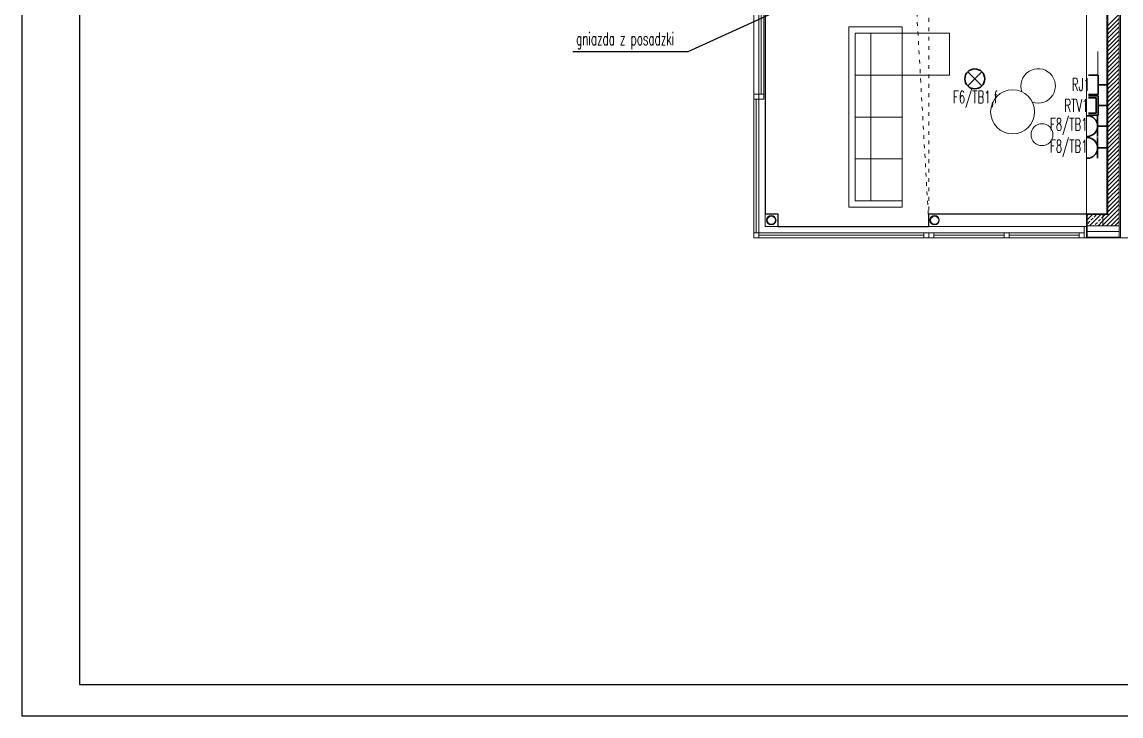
# Model space of a CAD drawing. Header units: millimetres. Extents: x 1780 to 154263, y -7240 to 17216.
# Drawn here: x 65081 to 66830, y 2310 to 3414 of the extents above; entities that cross this region are included whole.
import ezdxf

# ---------------------------------------------------------------- set-up
doc = ezdxf.new("R2010")
doc.units = ezdxf.units.MM
doc.linetypes.add('ACAD_ISO03W100', pattern=[30, 12, -18])
for name, color, linetype, lineweight in [('2d_SX_aranżacja niedrukowana', 191, 'Continuous', 5), ('2d_SX_gruba przekroje', 90, 'Continuous', 20), ('2d_SX_stolarka okienna', 5, 'Continuous', 5), ('2d_SX_szraf', 251, 'Continuous', 0), ('2d_SX_warstwy', 181, 'Continuous', 9), ('2d_SX_widok', 10, 'Continuous', 9)]:
    doc.layers.add(name, color=color, linetype=linetype, lineweight=lineweight)
doc.layers.add('2d_SX_powierzchnia', color=251, linetype='Continuous', plot=False)
for name, color, linetype in [('2d_SX_rewizja 18 września', 210, 'Continuous'), ('60 instalacje elektryka', 10, 'Continuous'), ('BA-widok', 1, 'Continuous')]:
    doc.layers.add(name, color=color, linetype=linetype)
doc.styles.add('OPIS', font='simplex.shx', dxfattribs={"width": 0.7, "height": 4})
doc.linetypes.add('ZIGZAG', pattern='A,0.00254,-5.08,[131,ltypeshp.shx,S=5.08,R=0,X=-5.08,Y=0],-10.16,[131,ltypeshp.shx,S=5.08,R=180,X=5.08,Y=0],-5.08', length=20.32254)

# ---------------------------------------------------------------- blocks, each defined once
blk = doc.blocks.new('PDKLD A0')
at = {"layer": '2d_SX_aranżacja niedrukowana', "color": 8}
for p, q in [((72582.9, -16042.1), (72582.9, -15636.1)), ((72615.9, -15636.1), (72615.9, -16042.1)), ((72204.4, -15744.4), (72204.4, -16031.1)), ((72289.4, -15744.4), (72204.4, -15744.4)), ((72289.4, -16031.1), (72289.4, -15744.4)), ((72214.4, -15754.4), (72214.4, -15887.8)), ((72289.4, -15754.4), (72214.4, -15754.4)), ((72214.4, -15754.4), (72214.4, -16021.1)), ((72289.4, -15754.4), (72214.4, -15754.4)), ((72289.4, -15754.4), (72239.4, -15754.4)), ((72239.4, -15754.4), (72239.4, -16021.1)), ((72289.4, -15754.4), (72289.4, -15821.1)), ((72364.4, -15754.4), (72289.4, -15754.4)), ((72289.4, -15887.8), (72289.4, -15754.4)), ((72289.4, -16021.1), (72289.4, -15754.4)), ((72364.4, -15821.1), (72364.4, -15754.4)), ((72600.9, -15783.6), (72600.9, -15908.5)), ((72214.4, -15821.1), (72214.4, -15887.8)), ((72289.4, -15821.1), (72214.4, -15821.1)), ((72289.4, -15821.1), (72364.4, -15821.1)), ((72289.4, -15887.8), (72289.4, -15821.1)), ((72214.4, -15887.8), (72289.4, -15887.8)), ((72214.4, -15887.8), (72289.4, -15887.8)), ((72214.4, -15887.8), (72214.4, -15954.4)), ((72289.4, -15887.8), (72214.4, -15887.8)), ((72289.4, -15954.4), (72289.4, -15887.8)), ((72214.4, -15954.4), (72289.4, -15954.4)), ((72214.4, -16021.1), (72289.4, -16021.1)), ((72204.4, -16031.1), (72289.4, -16031.1)), ((72615.9, -16042.1), (72582.9, -16042.1))]:
    blk.add_line(p, q, dxfattribs=at)
for centre, radius in [((72465.1, -15879.6), 35), ((72511.9, -15915.9), 17.5)]:
    blk.add_circle(centre, radius, dxfattribs=at)
blk.add_arc((72505.7, -15838.3), 27.5, 250.5006, 200.4363, dxfattribs=at)
at = {"layer": '2d_SX_gruba przekroje', "color": 8}
for p, q in [((72615.9, -15636.1), (72615.9, -16042.1)), ((72615.9, -16042.1), (72582.9, -16042.1)), ((72582.9, -16042.1), (72582.9, -16080.1)), ((72582.9, -16080.1), (72637.4, -16080.1)), ((72637.4, -16080.1), (72637.4, -16080.1)), ((72691.9, -16080.1), (72637.4, -16080.1)), ((72637.4, -16080.1), (72637.4, -16080.1))]:
    blk.add_line(p, q, dxfattribs=at)
for centre, radius in [((72080.9, -16052.1), 7.5), ((72340.9, -16052.1), 7.5), ((72080.9, -16052.1), 6.5), ((72340.9, -16052.1), 6.5)]:
    blk.add_circle(centre, radius, dxfattribs=at)
at = {"layer": '2d_SX_powierzchnia', "color": 8}
for p, q in [((72615.9, -16042.1), (72615.9, -15636.1)), ((72070.9, -15655.1), (72070.9, -16042.1)), ((72070.9, -16042.1), (72091.4, -16042.1)), ((72091.4, -16042.1), (72091.4, -16062.1)), ((72331.9, -16062.1), (72331.9, -16042.1)), ((72331.9, -16042.1), (72582.9, -16042.1)), ((72582.9, -16042.1), (72615.9, -16042.1)), ((72091.4, -16062.1), (72331.9, -16062.1))]:
    blk.add_line(p, q, dxfattribs=at)
at = {"layer": '2d_SX_stolarka okienna', "color": 8}
for p, q in [((72052.9, -15655.1), (72052.9, -16080.1)), ((72070.9, -15655.1), (72070.9, -16062.1)), ((72060.9, -15851.6), (72060.9, -15667.1)), ((72064.9, -15851.6), (72064.9, -15667.1)), ((72068.9, -15667.1), (72068.9, -15851.6)), ((72052.9, -15859.6), (72052.9, -15851.6)), ((72052.9, -15851.6), (72060.9, -15851.6)), ((72068.9, -15851.6), (72060.9, -15851.6)), ((72060.9, -15851.6), (72060.9, -15859.6)), ((72068.9, -15851.6), (72060.9, -15851.6)), ((72060.9, -15851.6), (72060.9, -15859.6)), ((72060.9, -15851.6), (72060.9, -15851.6)), ((72068.9, -15859.6), (72068.9, -15851.6)), ((72060.9, -15859.6), (72052.9, -15859.6)), ((72060.9, -15859.6), (72052.9, -15859.6)), ((72052.9, -15859.6), (72052.9, -16072.1)), ((72056.9, -15859.6), (72056.9, -16072.1)), ((72060.9, -15859.6), (72068.9, -15859.6)), ((72060.9, -16072.1), (72060.9, -15859.6)), ((72068.9, -15859.6), (72068.9, -15859.6)), ((72070.9, -16062.1), (72582.9, -16062.1)), ((72578.9, -16080.1), (72578.9, -16062.1)), ((72578.9, -16062.1), (72582.9, -16062.1)), ((72582.9, -16062.1), (72582.9, -16080.1)), ((72060.9, -16072.1), (72052.9, -16072.1)), ((72052.9, -16072.1), (72052.9, -16080.1)), ((72052.9, -16072.1), (72060.9, -16072.1)), ((72052.9, -16072.1), (72060.9, -16072.1)), ((72052.9, -16080.1), (72052.9, -16072.1)), ((72052.9, -16072.1), (72052.9, -16072.1)), ((72052.9, -16080.1), (72582.9, -16080.1)), ((72052.9, -16080.1), (72060.9, -16080.1)), ((72060.9, -16080.1), (72052.9, -16080.1)), ((72060.9, -16080.1), (72060.9, -16072.1)), ((72060.9, -16072.1), (72060.9, -16080.1)), ((72060.9, -16080.1), (72060.9, -16072.1)), ((72060.9, -16072.1), (72323.9, -16072.1)), ((72323.9, -16076.1), (72060.9, -16076.1)), ((72060.9, -16080.1), (72060.9, -16080.1)), ((72323.9, -16080.1), (72060.9, -16080.1)), ((72331.9, -16072.1), (72323.9, -16072.1)), ((72323.9, -16072.1), (72323.9, -16080.1)), ((72323.9, -16072.1), (72323.9, -16080.1)), ((72323.9, -16080.1), (72331.9, -16080.1)), ((72331.9, -16080.1), (72331.9, -16072.1)), ((72331.9, -16072.1), (72331.9, -16072.1)), ((72331.9, -16072.1), (72339.9, -16072.1)), ((72331.9, -16080.1), (72331.9, -16072.1)), ((72331.9, -16072.1), (72331.9, -16072.1)), ((72339.9, -16080.1), (72331.9, -16080.1)), ((72339.9, -16072.1), (72339.9, -16080.1)), ((72339.9, -16080.1), (72339.9, -16072.1)), ((72339.9, -16072.1), (72451.4, -16072.1)), ((72451.4, -16076.1), (72339.9, -16076.1)), ((72451.4, -16080.1), (72339.9, -16080.1)), ((72451.4, -16072.1), (72459.4, -16072.1)), ((72451.4, -16080.1), (72451.4, -16072.1)), ((72451.4, -16072.1), (72451.4, -16072.1)), ((72459.4, -16072.1), (72451.4, -16072.1)), ((72451.4, -16072.1), (72451.4, -16080.1)), ((72451.4, -16072.1), (72451.4, -16080.1)), ((72459.4, -16080.1), (72451.4, -16080.1)), ((72451.4, -16080.1), (72459.4, -16080.1)), ((72459.4, -16072.1), (72459.4, -16080.1)), ((72459.4, -16072.1), (72459.4, -16080.1)), ((72570.9, -16072.1), (72459.4, -16072.1)), ((72459.4, -16080.1), (72459.4, -16072.1)), ((72459.4, -16072.1), (72459.4, -16072.1)), ((72459.4, -16076.1), (72570.9, -16076.1)), ((72459.4, -16080.1), (72570.9, -16080.1)), ((72578.9, -16072.1), (72570.9, -16072.1)), ((72570.9, -16072.1), (72570.9, -16080.1)), ((72570.9, -16080.1), (72570.9, -16072.1)), ((72570.9, -16080.1), (72578.9, -16080.1)), ((72578.9, -16080.1), (72578.9, -16072.1)), ((72578.9, -16072.1), (72578.9, -16072.1)), ((72582.9, -16080.1), (72578.9, -16080.1))]:
    blk.add_line(p, q, dxfattribs=at)
at = {"layer": '2d_SX_szraf', "color": 8, "linetype": 'Continuous'}
for p, q in [((72616.9, -15742.2), (72634.9, -15724.2)), ((72616.9, -15748.9), (72634.9, -15730.9)), ((72616.9, -15755.6), (72634.9, -15737.6)), ((72616.9, -15762.4), (72634.9, -15744.4)), ((72616.9, -15769.1), (72634.9, -15751.1)), ((72616.9, -15775.9), (72634.9, -15757.9)), ((72616.9, -15782.6), (72634.9, -15764.6)), ((72616.9, -15789.3), (72634.9, -15771.3)), ((72616.9, -15796.1), (72634.9, -15778.1)), ((72616.9, -15802.8), (72634.9, -15784.8)), ((72616.9, -15809.5), (72634.9, -15791.5)), ((72616.9, -15816.3), (72634.9, -15798.3)), ((72616.9, -15823), (72634.9, -15805)), ((72616.9, -15829.7), (72634.9, -15811.7)), ((72616.9, -15836.5), (72634.9, -15818.5)), ((72616.9, -15843.2), (72634.9, -15825.2)), ((72616.9, -15849.9), (72634.9, -15831.9)), ((72616.9, -15856.7), (72634.9, -15838.7)), ((72616.9, -15863.4), (72634.9, -15845.4)), ((72616.9, -15870.1), (72634.9, -15852.1)), ((72616.9, -15876.9), (72634.9, -15858.9)), ((72616.9, -15883.6), (72634.9, -15865.6)), ((72616.9, -15890.3), (72634.9, -15872.3)), ((72616.9, -15897.1), (72634.9, -15879.1)), ((72616.9, -15903.8), (72634.9, -15885.8)), ((72616.9, -15910.6), (72634.9, -15892.6)), ((72616.9, -15917.3), (72634.9, -15899.3)), ((72616.9, -15924), (72634.9, -15906)), ((72616.9, -15930.8), (72634.9, -15912.8)), ((72616.9, -15937.5), (72634.9, -15919.5)), ((72616.9, -15944.2), (72634.9, -15926.2)), ((72616.9, -15951), (72634.9, -15933)), ((72616.9, -15957.7), (72634.9, -15939.7)), ((72616.9, -15964.4), (72634.9, -15946.4)), ((72616.9, -15971.2), (72634.9, -15953.2)), ((72616.9, -15977.9), (72634.9, -15959.9)), ((72616.9, -15984.6), (72634.9, -15966.6)), ((72616.9, -15991.4), (72634.9, -15973.4)), ((72616.9, -15998.1), (72634.9, -15980.1)), ((72616.9, -16004.8), (72634.9, -15986.8)), ((72616.9, -16011.6), (72634.9, -15993.6)), ((72616.9, -16018.3), (72634.9, -16000.3)), ((72616.9, -16025.1), (72634.9, -16007.1)), ((72608.9, -16053.3), (72634.9, -16027.3)), ((72616.9, -16031.8), (72634.9, -16013.8)), ((72616.9, -16038.5), (72634.9, -16020.5)), ((72583.9, -16051.3), (72592.2, -16043.1)), ((72583.9, -16044.6), (72585.4, -16043.1)), ((72587.7, -16061.1), (72605.7, -16043.1)), ((72595, -16047), (72598.3, -16043.7)), ((72608.9, -16060), (72634.9, -16034)), ((72608.9, -16046.5), (72612.4, -16043.1)), ((72614.6, -16061.1), (72634.9, -16040.7)), ((72584.9, -16057.1), (72588.2, -16053.8)), ((72589.9, -16052.1), (72593.3, -16048.7)), ((72594.4, -16061.1), (72595, -16060.5)), ((72596.6, -16058.8), (72600, -16055.5)), ((72601.1, -16061.1), (72608.9, -16053.3)), ((72601.7, -16053.8), (72605.1, -16050.4)), ((72606.7, -16048.7), (72608.9, -16046.5)), ((72608.4, -16060.5), (72608.9, -16060)), ((72621.3, -16061.1), (72634.9, -16047.5)), ((72628.1, -16061.1), (72634.9, -16054.2)), ((72634.8, -16061.1), (72634.9, -16060.9))]:
    blk.add_line(p, q, dxfattribs=at)
at = {"layer": '2d_SX_szraf', "color": 8, "linetype": 'ZIGZAG'}
blk.add_line((72583.9, -16070.1), (72634.9, -16070.1), dxfattribs=at)
at = {"layer": '2d_SX_warstwy', "color": 8}
for p, q in [((72634.9, -16079.1), (72634.9, -15049.1)), ((72636.9, -15049.1), (72636.9, -16079.1)), ((72634.9, -15612.1), (72634.9, -16061.1)), ((72616.9, -16043.1), (72616.9, -15635.1)), ((72616.9, -16043.1), (72616.9, -15638.6)), ((72634.9, -15638.6), (72634.9, -16061.1)), ((72608.9, -16043.1), (72583.9, -16043.1)), ((72583.9, -16043.1), (72583.9, -16061.1)), ((72608.9, -16061.1), (72608.9, -16043.1)), ((72608.9, -16043.1), (72616.9, -16043.1)), ((72608.9, -16061.1), (72608.9, -16043.1)), ((72608.9, -16061.1), (72608.9, -16043.1)), ((72608.9, -16043.1), (72616.9, -16043.1)), ((72583.9, -16061.1), (72608.9, -16061.1)), ((72634.9, -16061.1), (72583.9, -16061.1)), ((72583.9, -16061.1), (72583.9, -16079.1)), ((72634.9, -16061.1), (72608.9, -16061.1)), ((72619.9, -16061.1), (72608.9, -16061.1)), ((72634.9, -16061.1), (72619.9, -16061.1)), ((72634.9, -16079.1), (72634.9, -16061.1)), ((72583.9, -16079.1), (72634.9, -16079.1)), ((72636.9, -16079.1), (72634.9, -16079.1))]:
    blk.add_line(p, q, dxfattribs=at)
at = {"layer": '2d_SX_widok', "color": 8, "linetype": 'ACAD_ISO03W100', "ltscale": 0.5}
for p in [(72331.9, -15655.1), (72310, -15677)]:
    blk.add_line(p, (72331.9, -16062.1), dxfattribs=at)
blk = doc.blocks.new('lampa1')
at = {"layer": '60 instalacje elektryka', "lineweight": 30}
for p, q in [((2045.4, 2946.7), (2067.7, 2924.4)), ((2067.7, 2946.7), (2045.4, 2924.4))]:
    blk.add_line(p, q, dxfattribs=at)
blk.add_circle((2056.6, 2935.6), 15.8, dxfattribs=at)
blk = doc.blocks.new('RTV')
at = {"layer": '60 instalacje elektryka', "lineweight": 35}
for p, q in [((3030.9, 2534.7), (3019.1, 2534.7)), ((3028.4, 2532.4), (3019.1, 2532.4)), ((3028.4, 2532.4), (3028.4, 2513.6)), ((3030.9, 2534.7), (3030.9, 2511.2)), ((3030.9, 2523), (3041.8, 2523)), ((3028.4, 2513.6), (3019.1, 2513.6)), ((3030.9, 2511.2), (3019.1, 2511.2))]:
    blk.add_line(p, q, dxfattribs=at)
blk = doc.blocks.new('RJ')
at = {"layer": '60 instalacje elektryka', "lineweight": 35}
for p, q in [((3030.9, 2559.6), (3019.1, 2559.6)), ((3030.9, 2559.6), (3030.9, 2536.1)), ((3030.9, 2547.9), (3041.8, 2547.9)), ((3030.9, 2536.1), (3019.1, 2536.1))]:
    blk.add_line(p, q, dxfattribs=at)
blk = doc.blocks.new('gniazdo')
at = {"layer": '60 instalacje elektryka', "lineweight": 35}
for p, q in [((1911.13, 1039.39), (1911.13, 1043.76)), ((1911.13, 1041.58), (1909.09, 1041.58))]:
    blk.add_line(p, q, dxfattribs=at)
blk.add_arc((1913.32, 1041.58), 2.18, 90, 270, dxfattribs=at)

msp = doc.modelspace()

# ---------------------------------------------------------------- linework, layer by layer
at = {"layer": '60 instalacje elektryka'}
for points in [[(69285.3, 5282.9), (65080.6, 5282.9), (65080.6, 2309.7), (69285.3, 2309.7)], [(65172.1, 2359.7), (69234.1, 2359.7), (69234.1, 5232.9), (65172.1, 5232.9)]]:
    msp.add_lwpolyline(points, close=True, dxfattribs=at)
at = {"layer": 'BA-widok'}
for p, q in [((66300.3, 3439.4), (66140.6, 3367.2)), ((66140.6, 3367.2), (65957.8, 3367.2))]:
    msp.add_line(p, q, dxfattribs=at)

# ---------------------------------------------------------------- block references
at = {"layer": '2d_SX_rewizja 18 września'}
msp.add_blockref('PDKLD A0', (-5807.3, 19151), dxfattribs=at)
at = {"layer": '60 instalacje elektryka'}
for name, p, xscale, yscale, zscale, rotation in [('lampa1', (69536.4, 5382.8), -1.0011, 1.0011, 1.0011, 89.9999999999999), ('gniazdo', (81234.1, 11119.2), 7.556206694400001, 7.556206694400001, 7.556206694400001, 180), ('gniazdo', (81234.1, 11084.4), 7.556206694400001, 7.556206694400001, 7.556206694400001, 180)]:
    msp.add_blockref(name, p, dxfattribs=dict(at, xscale=xscale, yscale=yscale, zscale=zscale, rotation=rotation))
at = {"layer": '60 instalacje elektryka', "xscale": 1.32, "yscale": 1.32, "zscale": 1.32}
for name in ['RJ', 'RTV']:
    msp.add_blockref(name, (62793.4, -48.8), dxfattribs=at)

# ---------------------------------------------------------------- texts
at = {"layer": '60 instalacje elektryka', "lineweight": 15, "char_height": 20, "style": 'OPIS'}
for s, insert, width, attachment_point in [('\\pxql;{\\W0.6;gniazda z posadzki}', (66202.9, 3397.8), 240.078, 3), ('\\pxql;{\\W0.6;RJ1}', (66751.9, 3324.8), 22.183, 1), ('\\pxql;{\\W0.6;F6/TB1,f}', (66585, 3305), 22.183, 3), ('\\pxql;{\\W0.6;RTV1}', (66740, 3291.5), 22.183, 1), ('\\pxql;{\\W0.6;F8/TB1}', (66717.2, 3261.5), 22.183, 1), ('\\pxql;{\\W0.6;F8/TB1}', (66717.2, 3226.7), 22.183, 1)]:
    msp.add_mtext(s, dxfattribs=dict(at, insert=insert, width=width, attachment_point=attachment_point))

doc.saveas('drawing.dxf')
